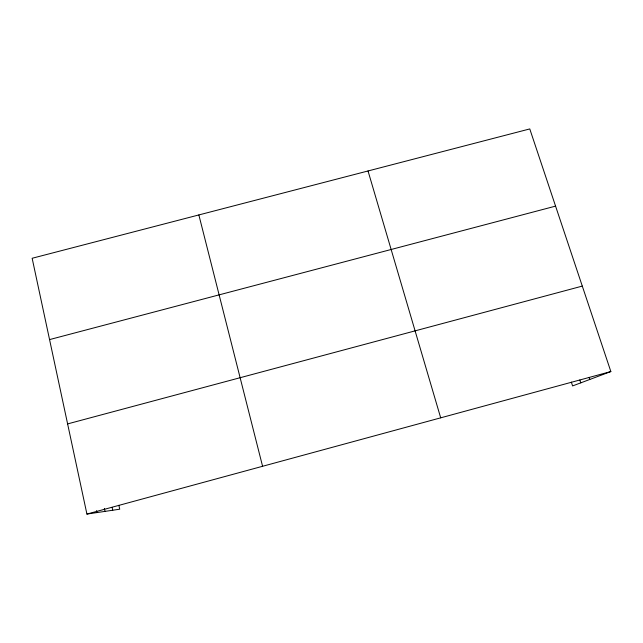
<?xml version="1.0" encoding="UTF-8"?>
<svg xmlns="http://www.w3.org/2000/svg" width="643" height="643" viewBox="0 0 643 643"><rect width="100%" height="100%" fill="white"/><g stroke="black" fill="none" stroke-linecap="round" stroke-linejoin="round"><path stroke-width="0.96" d="M118.875 505.31L119.735 509.2L86.918 514.07L32.15 258.269L529.776 128.93L610.85 371.55L572.591 385.929L571.354 382.119M86.918 514.07L610.85 371.55M67.611 423.906L582.293 286.095M49.559 339.592L555.576 206.122M589.165 377.578L589.784 379.466M579.841 380.013L580.774 382.858M368.029 170.966L440.696 417.837M198.856 214.939L262.585 466.288M112.099 507.327L112.734 510.245M104.367 508.444L105.01 511.386M96.538 510.638L96.964 512.584"/></g></svg>
